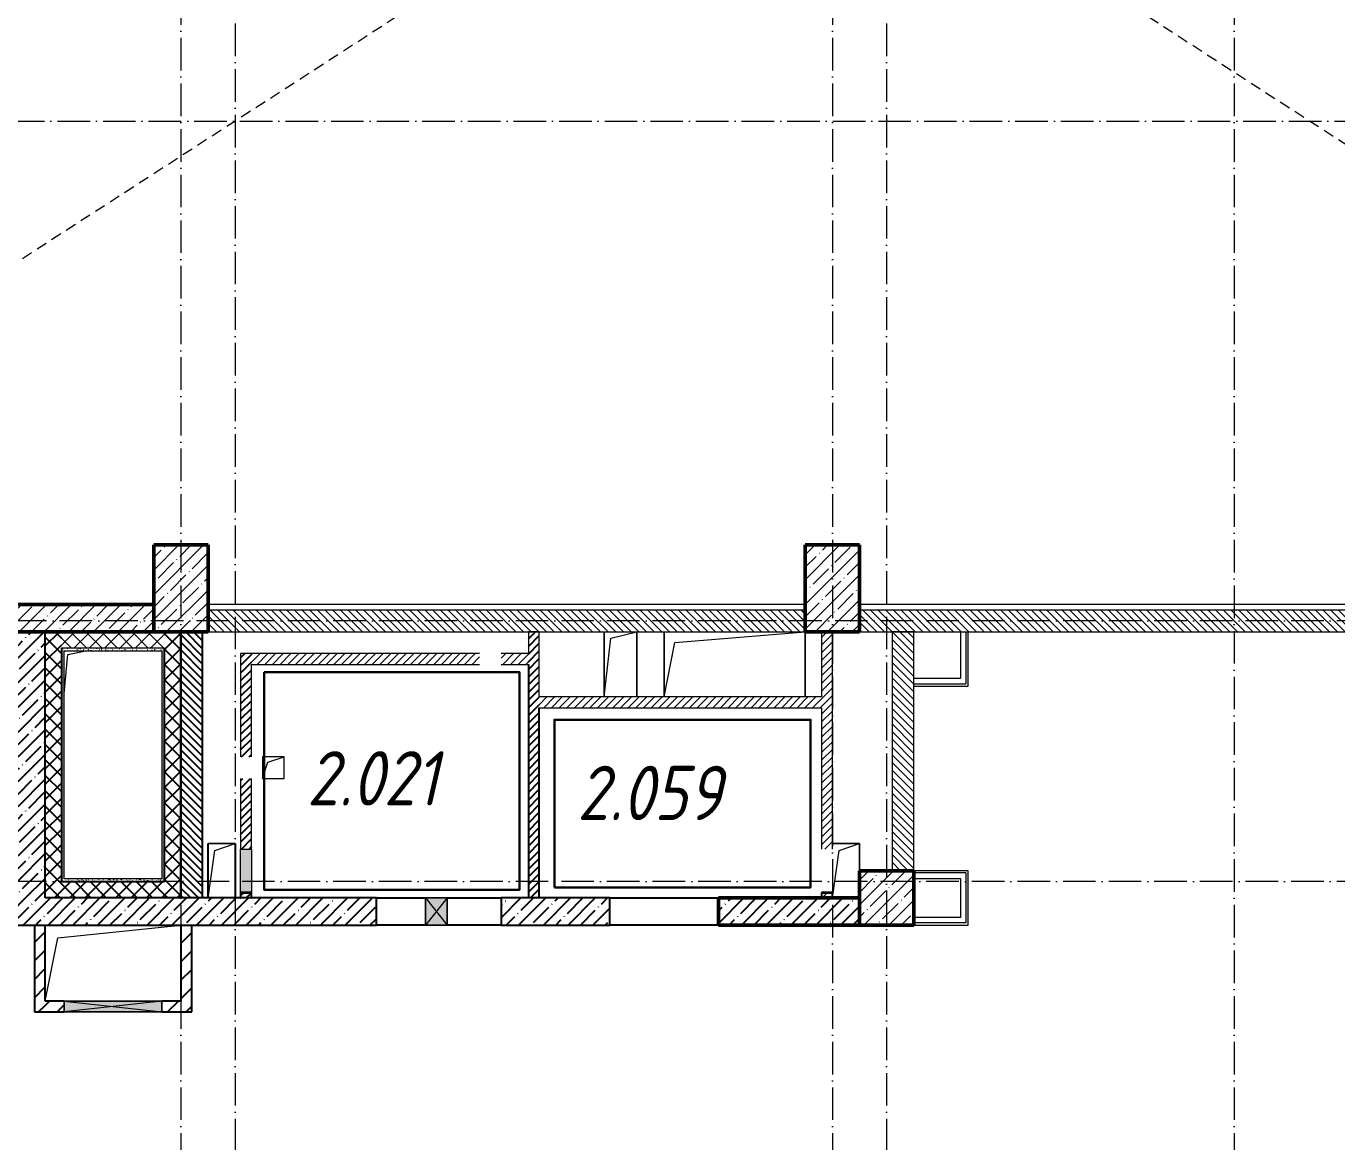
# Model space of a CAD drawing. Header units: millimetres. Extents: x -401725 to 250493, y 305116 to 802890.
# Drawn here: x 39983 to 52055, y 524202 to 534472 of the extents above; entities that cross this region are included whole.
import ezdxf

# ---------------------------------------------------------------- set-up
doc = ezdxf.new("R2010")
doc.units = ezdxf.units.MM
doc.linetypes.add('200_ШТРИХ_ш1п0_6_', pattern=[160, 100, -60])
doc.linetypes.add('50_200_ШТРИХ_1Т_ш5_п1_п1_', pattern=[700, 500, -100, 0, -100])
for name, color, linetype, lineweight in [('A-DETL-____-OTLN-3', 7, '200_ШТРИХ_ш1п0_6_', 9), ('A-DETL-GENF-OTLN', 7, 'Continuous', 9), ('A-FLOR-____-OTLN', 7, 'Continuous', 9), ('A-GENM-____-MCUT', 7, 'Continuous', 25), ('A-GENM-____-OTLN', 7, 'Continuous', 9), ('A-GENM-____-OTLN-1', 7, 'Continuous', 25), ('A-GLAZ-____-OTLN', 7, 'Continuous', 9), ('A-WALL-____-MCUT', 7, 'Continuous', 13), ('A-WALL-____-MCUT-1', 7, 'Continuous', 9), ('A-WALL-____-MCUT-2', 7, 'Continuous', 50), ('A-WALL-____-PATT-1', 7, 'Continuous', 9), ('A-WALL-FNSH-MCUT-1', 7, 'Continuous', 9), ('B2.6.1)', 212, 'Continuous', 30), ('B2.8)', 183, 'Continuous', 30), ('S-COLS-____-MCUT', 7, 'Continuous', 50), ('S-COLS-____-OTLN', 7, 'Continuous', 9), ('S-GRID-____-OTLN-1', 7, '50_200_ШТРИХ_1Т_ш5_п1_п1_', 9), ('Марки помещений', 7, 'Continuous', 9)]:
    doc.layers.add(name, color=color, linetype=linetype, lineweight=lineweight)
doc.layers.add('A-GLAZ-____-OTLN-1', color=7, linetype='Continuous', lineweight=9, true_color=0xc0c0c0)
doc.layers.add('A-WALL-____-PATT-2', color=7, linetype='Continuous', lineweight=9, true_color=0x787878)
doc.styles.add('ISOCPEUR_I_2', font='isocpeui.ttf', dxfattribs={"width": 0.85, "height": 2.3})
pattern_1 = [(45, (-15591.66, 459015.94), (-114.04925, 114.04925), []), (45, (-15477.61, 459015.94), (-114.04925, 114.04925), [201.612, -40.322, 3.353, -36.97])]
pattern_2 = [(135, (-15591.663, 459015.94), (-35.35534, -35.35534), [])]
pattern_3 = [(45, (-15591.663, 459015.94), (-35.35534, 35.35534), [])]
pattern_4 = [(0, (-15591.663, 459015.94), (81.28, 20.32), [3.353, -57.607, 3.353, -57.607, -325.12]), (0, (-15591.663, 459015.94), (81.28, 20.32), [-121.92, 3.353, -118.567, 3.353, -57.607, -142.24]), (0, (-15591.663, 459015.94), (81.28, 20.32), [-304.8, 3.353, -37.287, 3.353, -98.247]), (120, (-15561.183, 459026.1), (-58.237636, 60.230545), [3.353, -57.607, 3.353, -57.607, -325.12]), (120, (-15561.183, 459026.1), (-58.237636, 60.230545), [-121.92, 3.353, -118.567, 3.353, -57.607, -142.24]), (120, (-15561.183, 459026.1), (-58.237636, 60.230545), [-304.8, 3.353, -37.287, 3.353, -98.247]), (240, (-15551.023, 459066.74), (-23.042364, -80.550545), [3.353, -57.607, 3.353, -57.607, -325.12]), (240, (-15551.023, 459066.74), (-23.042364, -80.550545), [-121.92, 3.353, -118.567, 3.353, -57.607, -142.24]), (240, (-15551.023, 459066.74), (-23.042364, -80.550545), [-304.8, 3.353, -37.287, 3.353, -98.247])]
pattern_5 = [(45, (-15591.66, 459015.94), (-70.71068, 70.71068), []), (135, (-15591.66, 459015.94), (-70.71068, -70.71068), [])]
pattern_6 = [(45, (-15591.66, 459015.94), (-84.85281, 84.85281), [])]

# ---------------------------------------------------------------- blocks, each defined once
blk = doc.blocks.new('BSC_Колонна _Прямоугольная - 500х500-V78-АР1_План отверстий 2 этажа в осях 1-64_Ю-ЯЯ')
at = {"layer": 'S-COLS-____-OTLN'}
h = blk.add_hatch(dxfattribs=at)
h.set_pattern_fill('FP_90', color=256, style=0, pattern_type=2)
h.set_pattern_definition([(45, (-63500, -67431.04), (-114.04925, 114.04925), []), (45, (-63385.95, -67431.04), (-114.04925, 114.04925), [201.613, -40.323, 3.353, -36.97])])
h.paths.add_polyline_path([(-250, -250), (250, -250), (250, 250), (-250, 250)], flags=0)
at = {"layer": 'S-COLS-____-MCUT'}
for p, q in [((250, 250), (-250, 250)), ((-250, 250), (-250, -250)), ((250, -250), (250, 250)), ((-250, -250), (250, -250))]:
    blk.add_line(p, q, dxfattribs=at)
blk = doc.blocks.new('BSC_Колонна _Прямоугольная - 500х800-V86-АР1_План отверстий 2 этажа в осях 1-64_Ю-ЯЯ')
at = {"layer": 'S-COLS-____-OTLN'}
h = blk.add_hatch(dxfattribs=at)
h.set_pattern_fill('FP_99', color=256, style=0, pattern_type=2)
h.set_pattern_definition([(225, (57000, 70281.04), (114.04925, -114.04925), []), (225, (56885.95, 70281.04), (114.04925, -114.04925), [201.613, -40.323, 3.353, -36.97])])
h.paths.add_polyline_path([(-250, 400), (-250, -400), (250, -400), (250, 400)], flags=0)
at = {"layer": 'S-COLS-____-MCUT'}
for p, q in [((250, 400), (-250, 400)), ((-250, 400), (-250, -400)), ((250, -400), (250, 400)), ((-250, -400), (250, -400))]:
    blk.add_line(p, q, dxfattribs=at)
blk = doc.blocks.new('BSC_Колонна _Прямоугольная - 500х800-V87-АР1_План отверстий 2 этажа в осях 1-64_Ю-ЯЯ')
at = {"layer": 'S-COLS-____-OTLN'}
h = blk.add_hatch(dxfattribs=at)
h.set_pattern_fill('FP_100', color=256, style=0, pattern_type=2)
h.set_pattern_definition([(225, (63000, 70281.04), (114.04925, -114.04925), []), (225, (62885.95, 70281.04), (114.04925, -114.04925), [201.613, -40.323, 3.353, -36.97])])
h.paths.add_polyline_path([(-250, 400), (-250, -400), (250, -400), (250, 400)], flags=0)
at = {"layer": 'S-COLS-____-MCUT'}
for p, q in [((250, 400), (-250, 400)), ((-250, 400), (-250, -400)), ((250, -400), (250, 400)), ((-250, -400), (250, -400))]:
    blk.add_line(p, q, dxfattribs=at)
blk = doc.blocks.new('AR_Отверстие Ниша - Лючок-32404066-АР1_План отверстий 2 этажа в осях 1-64_Ю-ЯЯ')
at = {"layer": 'A-GLAZ-____-OTLN'}
blk.add_hatch(color=256, dxfattribs=at).paths.add_polyline_path([(200, -50), (200, 50), (-200, 50), (-200, -50)], flags=0)
for p, q in [((-200, 50), (200, 50)), ((-200, -50), (-200, 50)), ((200, -50), (-200, -50))]:
    blk.add_line(p, q, dxfattribs=at)
blk = doc.blocks.new('154_Фахверк_СКБ_Швеллер - Тип_100_3960_зеркало-29769493-АР1_План отверстий 2 этажа в осях 1-64_Ю-ЯЯ')
at = {"layer": 'A-GENM-____-MCUT'}
for p, q in [((175, 50), (125, 50)), ((125, 50), (125, -50)), ((128, 47), (175, 47)), ((128, -47), (128, 47)), ((175, 47), (175, 50)), ((125, -50), (175, -50)), ((175, -47), (128, -47)), ((175, -50), (175, -47))]:
    blk.add_line(p, q, dxfattribs=at)
blk = doc.blocks.new('AR_Отверстие прямоугольное _в плите_ - AR_Отверстие прямоугольное _в плите_-30459229-АР1_План отверстий 2 этажа в осях 1-64_Ю-ЯЯ')
at = {"layer": 'A-GENM-____-OTLN'}
for p, q in [((125, 250), (-125, 250)), ((-125, 250), (-125, -250)), ((-63, 188), (125, 250)), ((125, -250), (125, 250)), ((-125, -250), (-63, 188))]:
    blk.add_line(p, q, dxfattribs=at)
blk = doc.blocks.new('AR_Отверстие прямоугольное _в плите_ - AR_Отверстие прямоугольное _в плите_-30459207-АР1_План отверстий 2 этажа в осях 1-64_Ю-ЯЯ')
at = {"layer": 'A-GENM-____-OTLN'}
for p, q in [((100, 100), (-100, 100)), ((-100, 100), (-100, -100)), ((-100, -100), (-50, 50)), ((-50, 50), (100, 100)), ((100, -100), (100, 100)), ((-100, -100), (100, -100))]:
    blk.add_line(p, q, dxfattribs=at)
blk = doc.blocks.new('AR_Отверстие прямоугольное _в плите_ - AR_Отверстие прямоугольное _в плите_-V162-АР1_План отверстий 2 этажа в осях 1-64_Ю-ЯЯ')
at = {"layer": 'A-GENM-____-OTLN'}
for p, q in [((125, 250), (-125, 250)), ((-63, 188), (125, 250)), ((125, 0), (125, 250)), ((-125, -250), (-63, 188))]:
    blk.add_line(p, q, dxfattribs=at)
blk = doc.blocks.new('AR_Отверстие прямоугольное _в плите_ - AR_Отверстие прямоугольное _в плите_-30552516-АР1_План отверстий 2 этажа в осях 1-64_Ю-ЯЯ')
at = {"layer": 'A-GENM-____-OTLN'}
for p, q in [((-450, 658), (-417, 1017)), ((-417, 1017), (-250, 1050))]:
    blk.add_line(p, q, dxfattribs=at)
blk = doc.blocks.new('AR_Отверстие прямоугольное _в плите_ - AR_Отверстие прямоугольное _в плите_-30552779-АР1_План отверстий 2 этажа в осях 1-64_Ю-ЯЯ')
at = {"layer": 'A-GENM-____-OTLN'}
for p, q in [((-508, 233), (625, 350)), ((-625, -350), (-508, 233))]:
    blk.add_line(p, q, dxfattribs=at)
blk = doc.blocks.new('AR_Отверстие прямоугольное _в плите_ - AR_Отверстие прямоугольное _в плите_-30552610-АР1_План отверстий 2 этажа в осях 1-64_Ю-ЯЯ')
at = {"layer": 'A-GENM-____-OTLN'}
for p, q in [((-150, 300), (-150, -300)), ((-90, 240), (150, 300)), ((150, -300), (150, 300)), ((-150, -300), (-90, 240))]:
    blk.add_line(p, q, dxfattribs=at)
blk = doc.blocks.new('AR_Отверстие прямоугольное _в стене__БезПР - AR_Отверстие прямоугольное _в стене__БезПР-30578456-АР1_План отверстий 2 этажа в осях 1-64_Ю-ЯЯ')
at = {"layer": 'A-GLAZ-____-OTLN-1'}
blk.add_hatch(color=256, dxfattribs=at).paths.add_polyline_path([(100, -125), (100, 125), (-100, 125), (-100, -125)], flags=0)
at = {"layer": 'A-DETL-GENF-OTLN'}
for p, q in [((-100, -125), (-100, 125)), ((-100, 125), (100, 125)), ((100, 125), (-100, -125)), ((-100, 125), (100, -125)), ((100, 125), (-100, 125)), ((-100, 125), (-100, -125)), ((100, 125), (100, -125)), ((100, -125), (100, 125)), ((100, -125), (-100, -125)), ((-100, -125), (100, -125))]:
    blk.add_line(p, q, dxfattribs=at)
at = {"layer": 'A-GLAZ-____-OTLN'}
blk.add_line((100, 125), (-100, 125), dxfattribs=at)
blk = doc.blocks.new('AR_Отверстие прямоугольное _в плите_ - AR_Отверстие прямоугольное _в плите_-30552510-АР1_План отверстий 2 этажа в осях 1-64_Ю-ЯЯ')
at = {"layer": 'A-GENM-____-OTLN'}
for p, q in [((-650, 300), (-650, -300)), ((-550, 200), (650, 300)), ((650, -300), (650, 300)), ((-650, -300), (-550, 200))]:
    blk.add_line(p, q, dxfattribs=at)
blk = doc.blocks.new('AR_Отверстие прямоугольное _в стене__БезПР - AR_Отверстие прямоугольное _в стене__БезПР-36428360-АР1_План отверстий 2 этажа в осях 1-64_Ю-ЯЯ')
at = {"layer": 'A-GLAZ-____-OTLN'}
blk.add_hatch(color=256, dxfattribs=at).paths.add_polyline_path([(450, -50), (450, 50), (-450, 50), (-450, -50), (170, -50)], flags=0)
at = {"layer": 'A-DETL-GENF-OTLN'}
for p, q in [((-450, -50), (-450, 50)), ((-450, 50), (450, 50)), ((450, 50), (-450, -50)), ((-450, 50), (450, -50)), ((450, 50), (-450, 50)), ((-450, 50), (-450, -50)), ((450, 50), (450, -50)), ((450, -50), (450, 50)), ((450, -50), (-450, -50)), ((-450, -50), (450, -50))]:
    blk.add_line(p, q, dxfattribs=at)
at = {"layer": 'A-GLAZ-____-OTLN'}
blk.add_line((450, 50), (-450, 50), dxfattribs=at)
blk = doc.blocks.new('2этаж')
at = {"layer": 'S-GRID-____-OTLN-1', "color": 251, "ltscale": 0.6, "true_color": 0x636466}
for p, q in [((41408.3, 549908.8), (41408.3, 511907.5)), ((47408.3, 549908.8), (47408.3, 511907.5)), ((51108.3, 549908.8), (51108.3, 511907.5)), ((41908.3, 549620.5), (41908.3, 512048.6)), ((47908.3, 549620.5), (47908.3, 512048.6)), ((18845.8, 533597), (88482.7, 533597)), ((88482.7, 528997), (33650.4, 528997)), ((88482.7, 526597), (-20260.4, 526597))]:
    blk.add_line(p, q, dxfattribs=at)

msp = doc.modelspace()

# ---------------------------------------------------------------- hatches: boundary and pattern name
h = msp.add_hatch()
h.set_pattern_fill('FP_13', color=256, style=0, pattern_type=2)
h.set_pattern_definition(pattern_1)
h.paths.add_polyline_path([(40158.3366, 526446.983), (40158.3366, 528896.983), (39908.3366, 528896.983), (39908.3366, 526446.983)], flags=0)
h = msp.add_hatch()
h.set_pattern_fill('FP_1', color=256, style=0, pattern_type=2)
h.set_pattern_definition(pattern_5)
h.paths.add_polyline_path([(40158.3366, 526596.983), (40308.3366, 526596.983), (40308.3366, 528896.983), (40158.3366, 528896.983), (40158.3366, 526621.983)], flags=0)
h = msp.add_hatch()
h.set_pattern_fill('FP_1', color=256, style=0, pattern_type=2)
h.set_pattern_definition(pattern_5)
h.paths.add_polyline_path([(41258.3366, 526446.983), (41408.3366, 526446.983), (41408.3366, 528896.983), (41258.3366, 528896.983), (41258.3366, 526596.983)], flags=0)
h = msp.add_hatch()
h.set_pattern_fill('FP_6', color=256, style=0, pattern_type=2)
h.set_pattern_definition(pattern_2)
h.paths.add_polyline_path([(41608.3366, 526446.983), (41608.3366, 528896.983), (41408.3366, 528896.983), (41408.3366, 526446.983)], flags=0)
h = msp.add_hatch()
h.set_pattern_fill('FP_5', color=256, style=0, pattern_type=2)
h.set_pattern_definition(pattern_3)
h.paths.add_polyline_path([(44708.3366, 526446.983), (44708.3366, 528896.983), (44608.3366, 528896.983), (44608.3366, 526446.983)], flags=0)
h = msp.add_hatch()
h.set_pattern_fill('FP_5', color=256, style=0, pattern_type=2)
h.set_pattern_definition(pattern_3)
h.paths.add_polyline_path([(41961.3366, 526446.983), (42055.3366, 526446.983), (42055.3366, 526493.983), (41961.3366, 526493.983)], flags=0)
h.paths.add_polyline_path([(41958.3366, 526896.983), (42058.3366, 526896.983), (42058.3366, 527546.983), (41958.3366, 527546.983), (41958.3366, 527541.4193)], flags=0)
h.paths.add_polyline_path([(41958.3366, 527746.983), (42058.3366, 527746.983), (42058.3366, 528696.983), (41958.3366, 528696.983)], flags=0)
h = msp.add_hatch()
h.set_pattern_fill('FP_1', color=256, style=0, pattern_type=2)
h.set_pattern_definition(pattern_5)
h.paths.add_polyline_path([(41233.3366, 526446.983), (41258.3366, 526446.983), (41258.3366, 526596.983), (40158.3366, 526596.983), (40158.3366, 526446.983), (40953.1769, 526446.983)], flags=0)
h = msp.add_hatch()
h.set_pattern_fill('FP_164', color=256, style=0, pattern_type=2)
h.set_pattern_definition(pattern_4)
h.paths.add_polyline_path([(41233.3366, 526596.983), (41233.3366, 526621.983), (40308.3366, 526621.983), (40308.3366, 526596.983), (40953.1769, 526596.983)], flags=0)
h = msp.add_hatch()
h.set_pattern_fill('FP_13', color=256, style=0, pattern_type=2)
h.set_pattern_definition(pattern_1)
h.paths.add_polyline_path([(41608.3366, 526196.983), (41608.3366, 526446.983), (38708.3366, 526446.983), (38708.3366, 526196.983), (40953.1769, 526196.983)], flags=0)
h.paths.add_polyline_path([(37418.1755, 526196.983), (37558.3366, 526196.983), (37558.3366, 526446.983), (34858.3366, 526446.983), (34858.3366, 526196.983), (37208.3366, 526196.983)], flags=0)
h = msp.add_hatch()
h.set_pattern_fill('FP_13', color=256, style=0, pattern_type=2)
h.set_pattern_definition(pattern_1)
h.paths.add_polyline_path([(47658.3366, 526196.983), (47658.3366, 526446.983), (46358.3366, 526446.983), (46358.3366, 526196.983), (47408.3366, 526196.983)], flags=0)
h.paths.add_polyline_path([(45358.3366, 526196.983), (45358.3366, 526446.983), (44358.3366, 526446.983), (44358.3366, 526196.983), (44488.1782, 526196.983)], flags=0)
h.paths.add_polyline_path([(41958.3366, 526196.983), (43208.3366, 526196.983), (43208.3366, 526446.983), (41608.3366, 526446.983), (41608.3366, 526196.983)], flags=0)
h = msp.add_hatch()
h.set_pattern_fill('FP_4', color=256, style=0, pattern_type=2)
h.set_pattern_definition(pattern_6)
h.paths.add_polyline_path([(40158.3366, 525396.983), (40158.3366, 526196.983), (40058.3366, 526196.983), (40058.3366, 525396.983)], flags=0)
h = msp.add_hatch()
h.set_pattern_fill('FP_4', color=256, style=0, pattern_type=2)
h.set_pattern_definition(pattern_6)
h.paths.add_polyline_path([(41508.3366, 525496.983), (41508.3366, 526196.983), (41408.3366, 526196.983), (41408.3366, 525496.983)], flags=0)
h = msp.add_hatch()
h.set_pattern_fill('FP_4', color=256, style=0, pattern_type=2)
h.set_pattern_definition(pattern_6)
h.paths.add_polyline_path([(41508.3366, 525396.983), (41508.3366, 525496.983), (41233.3366, 525496.983), (41233.3366, 525396.983)], flags=0)
h.paths.add_polyline_path([(40158.3366, 525396.983), (40333.3366, 525396.983), (40333.3366, 525496.983), (40158.3366, 525496.983)], flags=0)
at = {"layer": 'A-WALL-____-PATT-1'}
h = msp.add_hatch(dxfattribs=at)
h.set_pattern_fill('FP_13', color=256, style=0, pattern_type=2)
h.set_pattern_definition(pattern_1)
h.paths.add_polyline_path([(39908.3366, 528896.983), (41158.3366, 528896.983), (41158.3366, 529146.983), (39908.3366, 529146.983)], flags=0)
h = msp.add_hatch(dxfattribs=at)
h.set_pattern_fill('FP_6', color=256, style=0, pattern_type=2)
h.set_pattern_definition(pattern_2)
h.paths.add_polyline_path([(47158.3366, 528896.983), (47158.3366, 529096.983), (41658.3366, 529096.983), (41658.3366, 528896.983), (46255.6789, 528896.983)], flags=0)
h = msp.add_hatch(dxfattribs=at)
h.set_pattern_fill('FP_6', color=256, style=0, pattern_type=2)
h.set_pattern_definition(pattern_2)
h.paths.add_polyline_path([(53108.3366, 528896.983), (53108.3366, 529096.983), (47658.3366, 529096.983), (47658.3366, 528896.983), (51558.1809, 528896.983)], flags=0)
h = msp.add_hatch(dxfattribs=at)
h.set_pattern_fill('FP_1', color=256, style=0, pattern_type=2)
h.set_pattern_definition(pattern_5)
h.paths.add_polyline_path([(40953.1769, 528746.983), (41258.3366, 528746.983), (41258.3366, 528896.983), (40308.3366, 528896.983), (40308.3366, 528746.983), (40333.3366, 528746.983)], flags=0)
h = msp.add_hatch(dxfattribs=at)
h.set_pattern_fill('FP_5', color=256, style=0, pattern_type=2)
h.set_pattern_definition(pattern_3)
h.paths.add_polyline_path([(47311.3366, 526446.983), (47405.3366, 526446.983), (47405.3366, 526493.983), (47311.3366, 526493.983)], flags=0)
h.paths.add_polyline_path([(47408.3366, 526896.983), (47408.3366, 528896.983), (47308.3366, 528896.983), (47308.3366, 526896.983), (47382.6223, 526896.983)], flags=0)
h = msp.add_hatch(dxfattribs=at)
h.set_pattern_fill('FP_6', color=256, style=0, pattern_type=2)
h.set_pattern_definition(pattern_2)
h.paths.add_polyline_path([(47958.3366, 526696.983), (48158.3366, 526696.983), (48158.3366, 528896.983), (47958.3366, 528896.983)], flags=0)
h = msp.add_hatch(dxfattribs=at)
h.set_pattern_fill('FP_5', color=256, style=0, pattern_type=2)
h.set_pattern_definition(pattern_3)
h.paths.add_polyline_path([(42058.3366, 528596.983), (44158.3366, 528596.983), (44158.3366, 528696.983), (42058.3366, 528696.983)], flags=0)
h.paths.add_polyline_path([(44608.3366, 528596.983), (44608.3366, 528696.983), (44358.3366, 528696.983), (44358.3366, 528596.983), (44488.1782, 528596.983)], flags=0)
h = msp.add_hatch(dxfattribs=at)
h.set_pattern_fill('FP_5', color=256, style=0, pattern_type=2)
h.set_pattern_definition(pattern_3)
h.paths.add_polyline_path([(44708.3366, 528196.983), (47308.3366, 528196.983), (47308.3366, 528296.983), (44708.3366, 528296.983)], flags=0)
at = {"layer": 'A-WALL-____-PATT-2'}
h = msp.add_hatch(dxfattribs=at)
h.set_pattern_fill('FP_164', color=256, style=0, pattern_type=2)
h.set_pattern_definition(pattern_4)
h.paths.add_polyline_path([(40308.3366, 526621.983), (40333.3366, 526621.983), (40333.3366, 528746.983), (40308.3366, 528746.983), (40308.3366, 527541.4193)], flags=0)
h = msp.add_hatch(dxfattribs=at)
h.set_pattern_fill('FP_164', color=256, style=0, pattern_type=2)
h.set_pattern_definition(pattern_4)
h.paths.add_polyline_path([(40333.3366, 528721.983), (41233.3366, 528721.983), (41233.3366, 528746.983), (40333.3366, 528746.983)], flags=0)
h = msp.add_hatch(dxfattribs=at)
h.set_pattern_fill('FP_164', color=256, style=0, pattern_type=2)
h.set_pattern_definition(pattern_4)
h.paths.add_polyline_path([(41233.3366, 526596.983), (41258.3366, 526596.983), (41258.3366, 528746.983), (41233.3366, 528746.983), (41233.3366, 526621.983)], flags=0)

# ---------------------------------------------------------------- linework, layer by layer
for p, q in [((40158.3366, 526446.983), (40158.3366, 528896.983)), ((41408.3366, 526446.983), (41408.3366, 528896.983)), ((41408.3366, 528896.983), (41408.3366, 526446.983)), ((41608.3366, 526446.983), (41608.3366, 528896.983)), ((40308.3366, 528746.983), (40308.3366, 526596.983)), ((41258.3366, 526596.983), (41258.3366, 528746.983)), ((44608.3366, 528596.983), (44608.3366, 526446.983)), ((44708.3366, 526446.983), (44708.3366, 528196.983)), ((41658.3366, 526446.983), (41658.3366, 526946.983)), ((41908.3366, 526946.983), (41908.3366, 526446.983)), ((40308.3366, 526596.983), (41258.3366, 526596.983)), ((41958.3366, 526446.983), (40158.3366, 526446.983)), ((42055.3366, 526446.983), (41961.3366, 526446.983)), ((43208.3366, 526446.983), (42058.3366, 526446.983)), ((43208.3366, 526196.983), (43208.3366, 526446.983)), ((43208.3366, 526446.983), (43659.7394, 526446.983)), ((43859.7394, 526446.983), (44358.3366, 526446.983)), ((45358.3366, 526446.983), (44358.3366, 526446.983)), ((44358.3366, 526446.983), (44358.3366, 526196.983)), ((45358.3366, 526196.983), (45358.3366, 526446.983)), ((45358.3366, 526446.983), (46358.3366, 526446.983)), ((38708.3366, 526196.983), (43208.3366, 526196.983)), ((40058.3366, 526196.983), (40058.3366, 525396.983)), ((40158.3366, 525496.983), (40158.3366, 526196.983)), ((41408.3366, 526196.983), (41408.3366, 525496.983)), ((41508.3366, 525396.983), (41508.3366, 526196.983)), ((43659.7394, 526196.983), (43208.3366, 526196.983)), ((44358.3366, 526196.983), (43859.7394, 526196.983)), ((44358.3366, 526196.983), (45358.3366, 526196.983)), ((46358.3366, 526196.983), (45358.3366, 526196.983)), ((40333.3366, 525496.983), (40158.3366, 525496.983)), ((41408.3366, 525496.983), (41233.3366, 525496.983)), ((40058.3366, 525396.983), (40333.3366, 525396.983)), ((41233.3366, 525396.983), (41508.3366, 525396.983))]:
    msp.add_line(p, q)
at = {"layer": 'A-DETL-____-OTLN-3'}
for p, q in [((35408.3366, 544196.983), (58308.3366, 529396.983)), ((58308.3366, 544196.983), (35408.3366, 529396.983))]:
    msp.add_line(p, q, dxfattribs=at)
at = {"layer": 'A-FLOR-____-OTLN'}
for p, q in [((47158.3366, 529146.983), (41658.3366, 529146.983)), ((53108.3366, 529146.983), (47658.3366, 529146.983)), ((45307.0447, 528296.983), (45307.0447, 528896.983)), ((45607.0447, 528896.983), (45607.0447, 528296.983)), ((45858.3366, 528296.983), (45858.3366, 528896.983)), ((47158.3366, 528896.983), (47158.3366, 528296.983)), ((41658.3366, 526946.983), (41908.3366, 526946.983)), ((47408.3366, 526946.983), (47658.3366, 526946.983)), ((47658.3366, 526946.983), (47658.3366, 526696.983))]:
    msp.add_line(p, q, dxfattribs=at)
at = {"layer": 'A-WALL-____-MCUT'}
for p, q in [((47158.3366, 529096.983), (41658.3366, 529096.983)), ((53108.3366, 529096.983), (47658.3366, 529096.983)), ((41658.3366, 528896.983), (47158.3366, 528896.983)), ((47658.3366, 528896.983), (53108.3366, 528896.983)), ((48158.3366, 528896.983), (47958.3366, 528896.983)), ((47958.3366, 528896.983), (47958.3366, 526696.983)), ((48158.3366, 526696.983), (48158.3366, 528896.983)), ((48588.3366, 528896.983), (48588.3366, 528466.983)), ((48638.3366, 528896.983), (48638.3366, 528416.983)), ((48588.3366, 528466.983), (48158.3366, 528466.983)), ((48158.3366, 528416.983), (48638.3366, 528416.983)), ((48638.3366, 526676.983), (48158.3366, 526676.983)), ((48638.3366, 526676.983), (48638.3366, 526216.983)), ((48158.3366, 526626.983), (48588.3366, 526626.983)), ((48588.3366, 526626.983), (48588.3366, 526266.983)), ((48588.3366, 526266.983), (48158.3366, 526266.983)), ((48638.3366, 526216.983), (48158.3366, 526216.983))]:
    msp.add_line(p, q, dxfattribs=at)
at = {"layer": 'A-WALL-____-MCUT-1'}
msp.add_line((41258.3366, 528746.983), (40308.3366, 528746.983), dxfattribs=at)
at = {"layer": 'A-WALL-____-MCUT-2'}
for p, q in [((41158.3366, 529146.983), (39908.3366, 529146.983)), ((39908.3366, 528896.983), (41158.3366, 528896.983)), ((47308.3366, 526446.983), (46358.3366, 526446.983)), ((46358.3366, 526446.983), (46358.3366, 526196.983)), ((47405.3366, 526446.983), (47311.3366, 526446.983)), ((47658.3366, 526446.983), (47408.3366, 526446.983)), ((46358.3366, 526196.983), (47658.3366, 526196.983))]:
    msp.add_line(p, q, dxfattribs=at)
at = {"layer": 'A-WALL-FNSH-MCUT-1'}
for p, q in [((44608.3366, 528896.983), (44608.3366, 528696.983)), ((44708.3366, 528896.983), (44608.3366, 528896.983)), ((44708.3366, 528296.983), (44708.3366, 528896.983)), ((47308.3366, 528896.983), (47308.3366, 528296.983)), ((47408.3366, 526896.983), (47408.3366, 528896.983)), ((48658.3366, 528396.983), (48658.3366, 528896.983)), ((40333.3366, 526621.983), (40333.3366, 528721.983)), ((40333.3366, 528721.983), (41233.3366, 528721.983)), ((41233.3366, 528721.983), (41233.3366, 526621.983)), ((41958.3366, 528696.983), (41958.3366, 527746.983)), ((44158.3366, 528696.983), (41958.3366, 528696.983)), ((44608.3366, 528696.983), (44358.3366, 528696.983)), ((42058.3366, 527746.983), (42058.3366, 528596.983)), ((42058.3366, 528596.983), (44158.3366, 528596.983)), ((44358.3366, 528596.983), (44608.3366, 528596.983)), ((48158.3366, 528396.983), (48658.3366, 528396.983)), ((47308.3366, 528296.983), (44708.3366, 528296.983)), ((44708.3366, 528196.983), (47308.3366, 528196.983)), ((47308.3366, 528196.983), (47308.3366, 526896.983)), ((41958.3366, 527546.983), (41958.3366, 526896.983)), ((42058.3366, 526896.983), (42058.3366, 527546.983)), ((48658.3366, 526696.983), (48158.3366, 526696.983)), ((48658.3366, 526196.983), (48658.3366, 526696.983)), ((41233.3366, 526621.983), (40333.3366, 526621.983)), ((48158.3366, 526196.983), (48658.3366, 526196.983))]:
    msp.add_line(p, q, dxfattribs=at)
at = {"layer": 'B2.6.1)'}
msp.add_lwpolyline([(42174.7007, 528524.2468), (44527.2433, 528524.2468), (44527.2433, 526521.5844), (42174.7007, 526521.5844)], close=True, dxfattribs=at)
at = {"layer": 'B2.8)'}
msp.add_lwpolyline([(44848.6258, 526543.5601), (47208.1642, 526543.5601), (47208.1642, 528087.5534), (44848.6258, 528087.5534)], close=True, dxfattribs=at)

# ---------------------------------------------------------------- block references
at = {"color": 18, "true_color": 0x000000}
msp.add_blockref('2этаж', (0, 0), dxfattribs=at)
for name, p in [('AR_Отверстие прямоугольное _в плите_ - AR_Отверстие прямоугольное _в плите_-30459229-АР1_План отверстий 2 этажа в осях 1-64_Ю-ЯЯ', (41783.3366, 526696.983)), ('AR_Отверстие прямоугольное _в стене__БезПР - AR_Отверстие прямоугольное _в стене__БезПР-30578456-АР1_План отверстий 2 этажа в осях 1-64_Ю-ЯЯ', (43759.7394, 526321.983)), ('AR_Отверстие прямоугольное _в плите_ - AR_Отверстие прямоугольное _в плите_-30552779-АР1_План отверстий 2 этажа в осях 1-64_Ю-ЯЯ', (40783.3366, 525846.983)), ('AR_Отверстие прямоугольное _в стене__БезПР - AR_Отверстие прямоугольное _в стене__БезПР-36428360-АР1_План отверстий 2 этажа в осях 1-64_Ю-ЯЯ', (40783.3366, 525446.983))]:
    msp.add_blockref(name, p)
at = {"rotation": 270}
for name, p in [('AR_Отверстие Ниша - Лючок-32404066-АР1_План отверстий 2 этажа в осях 1-64_Ю-ЯЯ', (42008.3366, 526696.983)), ('154_Фахверк_СКБ_Швеллер - Тип_100_3960_зеркало-29769493-АР1_План отверстий 2 этажа в осях 1-64_Ю-ЯЯ', (42008.3366, 526621.983))]:
    msp.add_blockref(name, p, dxfattribs=at)
at = {"layer": 'A-GENM-____-OTLN'}
for name, p in [('AR_Отверстие прямоугольное _в плите_ - AR_Отверстие прямоугольное _в плите_-30552610-АР1_План отверстий 2 этажа в осях 1-64_Ю-ЯЯ', (45457.0447, 528596.983)), ('AR_Отверстие прямоугольное _в плите_ - AR_Отверстие прямоугольное _в плите_-30552510-АР1_План отверстий 2 этажа в осях 1-64_Ю-ЯЯ', (46508.3366, 528596.983)), ('AR_Отверстие прямоугольное _в плите_ - AR_Отверстие прямоугольное _в плите_-30552516-АР1_План отверстий 2 этажа в осях 1-64_Ю-ЯЯ', (40783.3366, 527671.983)), ('AR_Отверстие прямоугольное _в плите_ - AR_Отверстие прямоугольное _в плите_-30459207-АР1_План отверстий 2 этажа в осях 1-64_Ю-ЯЯ', (42258.3366, 527646.983)), ('AR_Отверстие прямоугольное _в плите_ - AR_Отверстие прямоугольное _в плите_-V162-АР1_План отверстий 2 этажа в осях 1-64_Ю-ЯЯ', (47533.3366, 526696.983))]:
    msp.add_blockref(name, p, dxfattribs=at)
at = {"layer": 'A-GENM-____-OTLN-1', "rotation": 270}
msp.add_blockref('154_Фахверк_СКБ_Швеллер - Тип_100_3960_зеркало-29769493-АР1_План отверстий 2 этажа в осях 1-64_Ю-ЯЯ', (47358.3366, 526621.983), dxfattribs=at)
at = {"layer": 'S-COLS-____-OTLN', "rotation": 180}
for name, p in [('BSC_Колонна _Прямоугольная - 500х800-V86-АР1_План отверстий 2 этажа в осях 1-64_Ю-ЯЯ', (41408.3366, 529296.983)), ('BSC_Колонна _Прямоугольная - 500х800-V87-АР1_План отверстий 2 этажа в осях 1-64_Ю-ЯЯ', (47408.3366, 529296.983))]:
    msp.add_blockref(name, p, dxfattribs=at)
at = {"layer": 'S-COLS-____-OTLN'}
msp.add_blockref('BSC_Колонна _Прямоугольная - 500х500-V78-АР1_План отверстий 2 этажа в осях 1-64_Ю-ЯЯ', (47908.3366, 526446.983), dxfattribs=at)

# ---------------------------------------------------------------- texts
at = {"layer": 'Марки помещений', "char_height": 500, "attachment_point": 1, "style": 'ISOCPEUR_I_2'}
for s, insert, width in [('2.021', (42568.5468, 527798.0996), 737.5525), ('2.059', (45057.8729, 527663.7558), 785.65375)]:
    msp.add_mtext(s, dxfattribs=dict(at, insert=insert, width=width))

doc.saveas('drawing.dxf')
